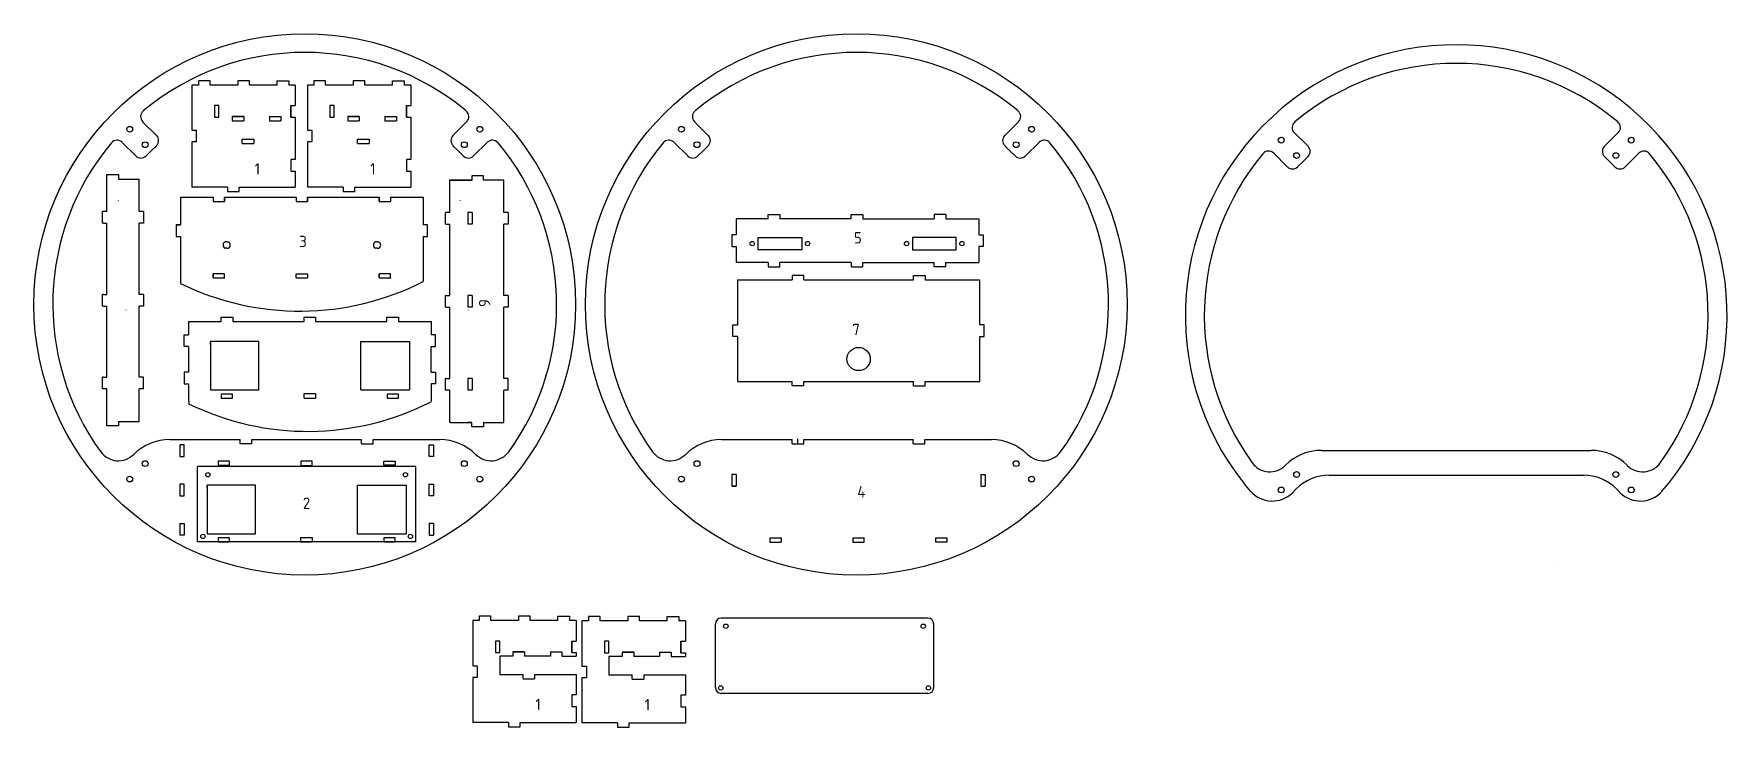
# Model space of a CAD drawing. Header units: millimetres. Extents: x 1 to 1164, y 362 to 838.
import ezdxf

# ---------------------------------------------------------------- set-up
doc = ezdxf.new("R2010")
doc.units = ezdxf.units.MM
doc.layers.add('Predeterminado', color=7, linetype='Continuous')

msp = doc.modelspace()

# ---------------------------------------------------------------- linework, layer by layer
at = {"layer": 'Predeterminado', "color": 7, "linetype": 'Continuous'}
for p, q in [((114.2, 802.9), (109.7, 802.9)), ((109.7, 802.9), (109.7, 771.9)), ((122.2, 805.9), (114.2, 805.9)), ((114.2, 805.9), (114.2, 802.9)), ((122.2, 802.9), (122.2, 805.9)), ((128.2, 802.9), (122.2, 802.9)), ((141.2, 802.9), (122.2, 802.9)), ((149.2, 805.9), (141.2, 805.9)), ((141.2, 805.9), (141.2, 802.9)), ((149.2, 802.9), (149.2, 805.9)), ((168.2, 802.9), (149.2, 802.9)), ((168.2, 802.9), (168.2, 805.9)), ((168.2, 805.9), (176.2, 805.9)), ((176.2, 805.9), (176.2, 802.9)), ((180.7, 802.9), (176.2, 802.9)), ((180.7, 802.9), (180.7, 788.9)), ((193.5, 802.9), (189, 802.9)), ((189, 802.9), (189, 771.9)), ((201.5, 805.9), (193.5, 805.9)), ((193.5, 805.9), (193.5, 802.9)), ((201.5, 802.9), (201.5, 805.9)), ((207.5, 802.9), (201.5, 802.9)), ((220.5, 802.9), (201.5, 802.9)), ((228.5, 805.9), (220.5, 805.9)), ((220.5, 805.9), (220.5, 802.9)), ((228.5, 802.9), (228.5, 805.9)), ((247.5, 802.9), (228.5, 802.9)), ((247.5, 802.9), (247.5, 805.9)), ((247.5, 805.9), (255.5, 805.9)), ((255.5, 805.9), (255.5, 802.9)), ((260, 802.9), (255.5, 802.9)), ((260, 802.9), (260, 788.9)), ((128.2, 788.9), (125.2, 788.9)), ((125.2, 788.9), (125.2, 780.9)), ((125.2, 780.9), (128.2, 780.9)), ((128.2, 780.9), (128.2, 788.9)), ((137.4, 781.4), (145.4, 781.4)), ((145.4, 781.4), (137.4, 781.4)), ((137.4, 781.4), (137.4, 778.4)), ((145.4, 781.4), (145.4, 778.4)), ((163, 781.4), (163, 778.4)), ((163, 781.4), (170.9, 781.4)), ((170.9, 781.4), (170.9, 778.4)), ((177.7, 788.9), (180.7, 788.9)), ((177.7, 780.9), (177.7, 788.9)), ((177.7, 788.9), (177.7, 780.9)), ((177.7, 780.9), (180.7, 780.9)), ((180.7, 780.9), (180.7, 778.4)), ((207.5, 788.9), (204.5, 788.9)), ((204.5, 788.9), (204.5, 780.9)), ((204.5, 780.9), (207.5, 780.9)), ((207.5, 780.9), (207.5, 788.9)), ((216.7, 781.4), (224.7, 781.4)), ((224.7, 781.4), (216.7, 781.4)), ((216.7, 781.4), (216.7, 778.4)), ((224.7, 781.4), (224.7, 778.4)), ((242.3, 781.4), (242.3, 778.4)), ((242.3, 781.4), (250.2, 781.4)), ((250.2, 781.4), (250.2, 778.4)), ((257, 788.9), (260, 788.9)), ((257, 780.9), (257, 788.9)), ((257, 788.9), (257, 780.9)), ((257, 780.9), (260, 780.9)), ((260, 780.9), (260, 778.4)), ((85.3, 768.4), (75.9, 777.8)), ((109.7, 771.9), (112.7, 771.9)), ((112.7, 771.9), (112.7, 763.9)), ((137.4, 778.4), (145.4, 778.4)), ((163, 778.4), (170.9, 778.4)), ((180.7, 778.4), (180.7, 765.9)), ((189, 771.9), (192, 771.9)), ((192, 771.9), (192, 763.9)), ((216.7, 778.4), (224.7, 778.4)), ((242.3, 778.4), (250.2, 778.4)), ((260, 778.4), (260, 765.9)), ((289, 768.4), (298.4, 777.8)), ((464.3, 768.4), (454.9, 777.8)), ((668, 768.4), (677.4, 777.8)), ((876.2, 760.9), (866.8, 770.3)), ((876.2, 760.9), (866.8, 770.3)), ((1079.9, 760.9), (1089.3, 770.3)), ((1079.9, 760.9), (1089.3, 770.3)), ((71.2, 754.3), (61.8, 763.6)), ((81.8, 757.8), (78.3, 754.3)), ((81.8, 757.8), (85.3, 761.3)), ((109.7, 763.9), (109.7, 732.9)), ((112.7, 763.9), (109.7, 763.9)), ((144.2, 762.9), (144.2, 765.9)), ((144.2, 765.9), (152.2, 765.9)), ((144.2, 762.9), (152.2, 762.9)), ((152.2, 765.9), (152.2, 762.9)), ((180.7, 765.9), (180.7, 751.9)), ((189, 763.9), (189, 732.9)), ((192, 763.9), (189, 763.9)), ((223.5, 762.9), (223.5, 765.9)), ((223.5, 765.9), (231.5, 765.9)), ((223.5, 762.9), (231.5, 762.9)), ((231.5, 765.9), (231.5, 762.9)), ((260, 765.9), (260, 751.9)), ((292.6, 757.8), (289, 761.3)), ((292.6, 757.8), (296.1, 754.3)), ((303.2, 754.3), (312.6, 763.6)), ((450.2, 754.3), (440.8, 763.6)), ((460.8, 757.8), (457.2, 754.3)), ((460.8, 757.8), (464.3, 761.3)), ((671.5, 757.8), (668, 761.3)), ((671.5, 757.8), (675.1, 754.3)), ((682.2, 754.3), (691.5, 763.6)), ((862, 746.7), (852.7, 756.1)), ((862, 746.7), (852.7, 756.1)), ((1094, 746.7), (1103.4, 756.1)), ((1094, 746.7), (1103.4, 756.1)), ((180.7, 751.9), (177.7, 751.9)), ((177.7, 751.9), (177.7, 743.9)), ((260, 751.9), (257, 751.9)), ((257, 751.9), (257, 743.9)), ((872.7, 750.3), (869.1, 746.7)), ((872.7, 750.3), (869.1, 746.7)), ((872.7, 750.3), (876.2, 753.8)), ((872.7, 750.3), (876.2, 753.8)), ((1083.4, 750.3), (1079.9, 753.8)), ((1083.4, 750.3), (1079.9, 753.8)), ((1083.4, 750.3), (1087, 746.7)), ((1083.4, 750.3), (1087, 746.7)), ((51.4, 738.4), (51.4, 741.4)), ((51.4, 741.4), (59.4, 741.4)), ((51.4, 716.1), (51.4, 738.4)), ((59.4, 741.4), (59.4, 738.4)), ((59.4, 738.4), (73.4, 738.4)), ((73.4, 716.1), (73.4, 738.4)), ((134.2, 732.9), (109.7, 732.9)), ((134.2, 732.9), (134.2, 729.9)), ((142.2, 732.9), (180.7, 732.9)), ((142.2, 729.9), (142.2, 732.9)), ((177.7, 743.9), (180.7, 743.9)), ((180.7, 743.9), (180.7, 732.9)), ((213.5, 732.9), (189, 732.9)), ((213.5, 732.9), (213.5, 729.9)), ((221.5, 732.9), (260, 732.9)), ((221.5, 729.9), (221.5, 732.9)), ((257, 743.9), (260, 743.9)), ((260, 743.9), (260, 732.9)), ((287.3, 737.7), (286.9, 737.7)), ((286.9, 715.3), (286.9, 737.7)), ((301.9, 737.7), (287.3, 737.7)), ((287.3, 737.7), (299.3, 737.7)), ((299.3, 737.7), (302.3, 737.7)), ((309.9, 740.7), (301.9, 740.7)), ((301.9, 740.7), (301.9, 737.7)), ((309.9, 737.7), (309.9, 740.7)), ((323.9, 737.7), (309.9, 737.7)), ((323.9, 715.3), (323.9, 737.7)), ((59.2, 723.6), (59.1, 723.5)), ((101.9, 726), (124.4, 726)), ((101.9, 726), (101.9, 707)), ((124.4, 726), (124.4, 723)), ((124.4, 725.8), (124.4, 723.1)), ((124.4, 723), (132.2, 723)), ((132.2, 726), (132.2, 723)), ((132.2, 726), (181.3, 726)), ((132.2, 723.1), (132.2, 725.8)), ((134.2, 729.9), (142.2, 729.9)), ((181.3, 726), (181.3, 723)), ((181.3, 725.8), (181.3, 723)), ((181.3, 723), (189.1, 723)), ((181.3, 723), (189.1, 723)), ((189.1, 726), (238.3, 726)), ((189.1, 726), (189.1, 723)), ((189.1, 723), (189.1, 725.8)), ((213.5, 729.9), (221.5, 729.9)), ((238.3, 726), (238.3, 723)), ((238.3, 723.1), (238.3, 725.8)), ((238.3, 723), (246.1, 723)), ((246.1, 726), (246.1, 723)), ((246.1, 726), (268.5, 726)), ((246.1, 725.8), (246.1, 723.1)), ((268.5, 726), (268.5, 707)), ((293.9, 723.6), (294, 723.5)), ((48.9, 716.1), (48.4, 716.1)), ((48.4, 708.1), (48.4, 716.1)), ((51.4, 716.1), (48.9, 716.1)), ((76.4, 716.1), (73.4, 716.1)), ((76.4, 716.1), (76.4, 708.1)), ((284.3, 715.3), (283.9, 715.3)), ((283.9, 707.3), (283.9, 715.3)), ((286.9, 715.3), (284.3, 715.3)), ((302.3, 715.3), (299.3, 715.3)), ((299.3, 715.3), (299.3, 707.3)), ((302.3, 715.3), (302.3, 707.3)), ((326.9, 715.3), (323.9, 715.3)), ((326.9, 715.3), (326.9, 707.3)), ((505.5, 711), (483.5, 711)), ((483.5, 711), (483.5, 700)), ((505.5, 711), (505.5, 714)), ((505.5, 714), (513.5, 714)), ((513.5, 714), (513.5, 711)), ((562.5, 711), (513.5, 711)), ((562.5, 711), (562.5, 714)), ((562.5, 714), (570.5, 714)), ((570.5, 714), (570.5, 711)), ((570.5, 711), (619.5, 711)), ((627.5, 714), (619.5, 714)), ((619.5, 714), (619.5, 711)), ((627.5, 714), (627.5, 711)), ((627.5, 711), (650.1, 711)), ((650.1, 711), (650.1, 700)), ((48.9, 708.1), (48.4, 708.1)), ((48.9, 708.1), (51.4, 708.1)), ((51.4, 659.1), (51.4, 708.1)), ((76.4, 708.1), (73.4, 708.1)), ((73.4, 659.1), (73.4, 708.1)), ((98.9, 707), (101.9, 707)), ((101.9, 707), (98.9, 707)), ((98.9, 707), (98.9, 699)), ((98.9, 699), (101.9, 699)), ((101.9, 699), (101.9, 670.5)), ((271.5, 707), (268.5, 707)), ((268.5, 699), (268.5, 670.5)), ((268.5, 699), (271.5, 699)), ((271.5, 699), (271.5, 707)), ((284.3, 707.3), (283.9, 707.3)), ((284.3, 707.3), (286.9, 707.3)), ((286.9, 658.4), (286.9, 707.3)), ((302.3, 707.3), (299.3, 707.3)), ((326.9, 707.3), (323.9, 707.3)), ((323.9, 658.4), (323.9, 707.3)), ((483.5, 700), (480.5, 700)), ((480.5, 700), (480.5, 692)), ((498.5, 689.7), (498.5, 698.2)), ((498.5, 698.2), (528.5, 698.2)), ((528.5, 698.2), (528.5, 689.7)), ((634.5, 698.2), (604.5, 698.2)), ((604.5, 698.2), (604.5, 689.7)), ((634.5, 689.7), (634.5, 698.2)), ((650.1, 700), (653.1, 700)), ((653.1, 700), (653.1, 692)), ((133.6, 695.2), (132.4, 695.2)), ((133.6, 690.8), (132.4, 690.8)), ((133.6, 695.2), (134.7, 695.2)), ((133.6, 690.8), (134.7, 690.8)), ((236.9, 695.2), (235.7, 695.2)), ((236.9, 690.8), (235.7, 690.8)), ((236.9, 695.2), (238.1, 695.2)), ((236.9, 690.8), (238.1, 690.8)), ((480.5, 692), (483.5, 692)), ((483.5, 692), (483.5, 681)), ((528.5, 689.7), (498.5, 689.7)), ((604.5, 689.7), (634.5, 689.7)), ((650.1, 692), (650.1, 681)), ((653.1, 692), (650.1, 692)), ((505.5, 681), (483.5, 681)), ((505.5, 681), (505.5, 678)), ((505.5, 678), (513.5, 678)), ((562.5, 681), (513.5, 681)), ((513.5, 678), (513.5, 681)), ((562.5, 681), (562.5, 678)), ((562.5, 678), (570.5, 678)), ((570.5, 678), (570.5, 681)), ((570.5, 681), (619.5, 681)), ((619.5, 678), (619.5, 681)), ((627.5, 678), (619.5, 678)), ((627.5, 681), (650.1, 681)), ((627.5, 678), (627.5, 681)), ((101.9, 670.5), (101.9, 666.6)), ((124.4, 670.5), (124.4, 673.3)), ((132.2, 673.2), (124.4, 673.2)), ((124.4, 673.2), (124.4, 670.5)), ((124.4, 670.5), (132.2, 670.5)), ((132.2, 670.5), (132.2, 673.2)), ((132.2, 670.5), (132.3, 670.5)), ((132.3, 670.3), (132.3, 670.5)), ((181.3, 670.5), (181.3, 673.3)), ((181.3, 673.3), (189.1, 673.3)), ((181.3, 670.5), (181.3, 673.3)), ((181.3, 670.5), (189.1, 670.5)), ((189.1, 673.3), (189.1, 670.5)), ((189.1, 673.3), (189.1, 670.5)), ((238.3, 670.5), (238.3, 673.3)), ((246.1, 673.2), (238.3, 673.2)), ((238.3, 673.2), (238.3, 670.5)), ((238.3, 670.5), (246.1, 670.5)), ((246.1, 670.5), (246.1, 673.2)), ((246.1, 670.5), (246.3, 670.5)), ((246.3, 670.3), (246.3, 670.5)), ((268.5, 670.5), (268.5, 668)), ((484.3, 669.2), (484.3, 638.2)), ((484.3, 669.2), (522, 669.2)), ((530, 672.2), (522, 672.2)), ((522, 672.2), (522, 669.2)), ((530, 669.2), (530, 672.2)), ((530, 669.2), (605.3, 669.2)), ((605.3, 669.2), (605.3, 672.2)), ((605.3, 672.2), (613.3, 672.2)), ((613.3, 672.2), (613.3, 669.2)), ((613.3, 669.2), (650.9, 669.2)), ((650.9, 638.2), (650.9, 669.2)), ((48.9, 659.1), (48.4, 659.1)), ((48.4, 651.1), (48.4, 659.1)), ((48.9, 659.1), (51.4, 659.1)), ((76.4, 659.1), (73.4, 659.1)), ((76.4, 659.1), (76.4, 651.1)), ((252.2, 660.9), (252.2, 660.9)), ((284.3, 658.4), (283.9, 658.4)), ((283.9, 650.4), (283.9, 658.4)), ((284.3, 658.4), (286.9, 658.4)), ((302.3, 658.4), (299.3, 658.4)), ((299.3, 658.4), (299.3, 650.4)), ((302.3, 658.4), (302.3, 650.4)), ((326.9, 658.4), (323.9, 658.4)), ((326.9, 658.4), (326.9, 650.4)), ((48.9, 651.1), (48.4, 651.1)), ((48.9, 651.1), (51.4, 651.1)), ((51.4, 602.2), (51.4, 651.1)), ((64.5, 648.4), (64.4, 648.3)), ((73.4, 602.2), (73.4, 651.1)), ((76.4, 651.1), (73.4, 651.1)), ((107.4, 640.4), (129.8, 640.4)), ((107.4, 640.4), (107.4, 631.3)), ((129.8, 640.4), (129.8, 643.4)), ((129.8, 643.4), (137.8, 643.4)), ((137.8, 643.4), (137.8, 640.4)), ((137.8, 640.4), (186.7, 640.4)), ((186.7, 640.4), (186.7, 643.4)), ((186.7, 643.4), (194.7, 643.4)), ((194.7, 643.4), (194.7, 640.4)), ((194.7, 640.4), (243.7, 640.4)), ((243.7, 640.4), (243.7, 643.4)), ((243.7, 643.4), (251.7, 643.4)), ((251.7, 643.4), (251.7, 640.4)), ((251.7, 640.4), (274, 640.4)), ((274, 640.4), (274, 631.3)), ((284.3, 650.4), (283.9, 650.4)), ((284.3, 650.4), (286.9, 650.4)), ((286.9, 601.4), (286.9, 650.4)), ((299.2, 648.4), (299.3, 648.3)), ((302.3, 650.4), (299.3, 650.4)), ((323.9, 601.4), (323.9, 650.4)), ((326.9, 650.4), (323.9, 650.4)), ((104.4, 623.3), (104.4, 631.3)), ((104.4, 631.3), (107.4, 631.3)), ((277, 631.3), (274, 631.3)), ((277, 623.3), (277, 631.3)), ((481.3, 630.2), (481.3, 638.2)), ((481.3, 638.2), (484.3, 638.2)), ((484.3, 630.2), (481.3, 630.2)), ((484.3, 630.2), (484.3, 599.2)), ((653.9, 638.2), (650.9, 638.2)), ((650.9, 630.2), (653.9, 630.2)), ((650.9, 599.2), (650.9, 630.2)), ((653.9, 630.2), (653.9, 638.2)), ((107.4, 623.3), (104.4, 623.3)), ((107.4, 623.3), (107.4, 605.6)), ((122.4, 626.8), (122.4, 593.5)), ((155.7, 626.8), (122.4, 626.8)), ((134.8, 626.8), (122.4, 626.8)), ((122.4, 624.7), (122.4, 626.8)), ((155.7, 593.5), (155.7, 626.8)), ((225.7, 593.5), (225.7, 626.8)), ((225.7, 626.8), (259.1, 626.8)), ((259.1, 626.8), (259.1, 593.5)), ((274, 605.6), (274, 623.3)), ((274, 623.3), (277, 623.3)), ((107.4, 605.6), (104.4, 605.6)), ((104.4, 605.6), (104.4, 597.6)), ((274.1, 605.6), (277.1, 605.6)), ((277.1, 605.6), (277.1, 597.6)), ((48.9, 602.2), (48.4, 602.2)), ((48.4, 594.2), (48.4, 602.2)), ((48.9, 594.2), (48.4, 594.2)), ((48.9, 602.2), (51.4, 602.2)), ((51.4, 594.2), (48.9, 594.2)), ((51.4, 571.8), (51.4, 594.2)), ((76.4, 602.2), (73.4, 602.2)), ((76.4, 594.2), (73.4, 594.2)), ((73.4, 571.8), (73.4, 594.2)), ((76.4, 594.2), (76.4, 602.2)), ((104.4, 597.6), (107.4, 597.6)), ((107.4, 597.6), (107.4, 587.9)), ((122.4, 593.5), (155.7, 593.5)), ((225.7, 593.5), (259.1, 593.5)), ((274.1, 597.6), (274, 587.9)), ((277.1, 597.6), (274.1, 597.6)), ((284.3, 601.4), (283.9, 601.4)), ((283.9, 593.4), (283.9, 601.4)), ((284.3, 593.4), (283.9, 593.4)), ((284.3, 601.4), (286.9, 601.4)), ((286.9, 593.4), (284.3, 593.4)), ((286.9, 571.1), (286.9, 593.4)), ((299.3, 601.4), (299.3, 593.4)), ((302.3, 601.4), (299.3, 601.4)), ((302.3, 593.4), (299.3, 593.4)), ((302.3, 601.4), (302.3, 593.4)), ((326.9, 601.4), (323.9, 601.4)), ((326.9, 593.4), (323.9, 593.4)), ((323.9, 571.1), (323.9, 593.4)), ((326.9, 593.4), (326.9, 601.4)), ((484.3, 599.2), (522, 599.2)), ((522, 596.2), (522, 599.2)), ((530, 596.2), (522, 596.2)), ((530, 599.2), (605.3, 599.2)), ((530, 596.2), (530, 599.2)), ((605.3, 596.2), (605.3, 599.2)), ((605.3, 596.2), (613.3, 596.2)), ((613.3, 596.2), (613.3, 599.2)), ((613.3, 599.2), (650.9, 599.2)), ((107.4, 587.9), (107.5, 584)), ((137.7, 590.6), (129.9, 590.6)), ((129.9, 590.6), (129.9, 587.9)), ((137.7, 590.6), (129.9, 590.6)), ((129.9, 590.6), (129.9, 587.9)), ((129.9, 587.9), (137.7, 587.9)), ((137.7, 587.9), (137.7, 590.6)), ((137.7, 587.9), (137.7, 590.6)), ((186.8, 587.9), (186.8, 590.9)), ((186.8, 590.9), (194.6, 590.9)), ((186.8, 587.9), (186.8, 590.9)), ((186.8, 590.9), (194.6, 590.9)), ((186.8, 587.9), (194.6, 587.9)), ((194.6, 590.9), (194.6, 587.9)), ((194.6, 590.9), (194.6, 587.9)), ((251.6, 590.6), (243.8, 590.6)), ((243.8, 590.6), (243.8, 587.9)), ((251.6, 590.6), (243.8, 590.6)), ((243.8, 590.6), (243.8, 587.9)), ((243.8, 587.9), (251.6, 587.9)), ((251.6, 587.9), (251.6, 590.6)), ((251.6, 587.9), (251.6, 590.6)), ((274, 587.9), (274, 585.4)), ((51.4, 568.8), (51.4, 571.8)), ((59.4, 571.8), (73.4, 571.8)), ((59.4, 571.8), (59.4, 568.8)), ((257.7, 578.3), (257.7, 578.3)), ((287.3, 571.1), (286.9, 571.1)), ((287.3, 571.1), (301.9, 571.1)), ((301.9, 571.1), (299.3, 571.1)), ((301.9, 568.1), (301.9, 571.1)), ((309.9, 571.1), (309.9, 568.1)), ((309.9, 571.1), (323.9, 571.1)), ((59.4, 568.8), (51.4, 568.8)), ((94.5, 559.4), (97.9, 559.4)), ((97.2, 559.4), (142.9, 559.4)), ((105.2, 559.4), (142.9, 559.4)), ((142.9, 556.4), (142.9, 559.4)), ((150.9, 559.4), (226.2, 559.4)), ((150.9, 559.4), (226.2, 559.4)), ((150.9, 556.4), (150.9, 559.4)), ((226.2, 556.4), (226.2, 559.4)), ((234.2, 556.4), (234.2, 559.4)), ((234.2, 559.4), (271.8, 559.4)), ((234.2, 559.4), (279.9, 559.4)), ((309.9, 568.1), (301.9, 568.1)), ((473.5, 559.4), (476.9, 559.4)), ((476.2, 559.4), (521.9, 559.4)), ((484.2, 559.4), (521.9, 559.4)), ((521.9, 556.4), (521.9, 559.4)), ((525.5, 559.9), (525.5, 556.9)), ((529.9, 559.4), (605.1, 559.4)), ((529.9, 559.4), (605.1, 559.4)), ((529.9, 556.4), (529.9, 559.4)), ((605.1, 556.4), (605.1, 559.4)), ((613.1, 556.4), (613.1, 559.4)), ((613.1, 559.4), (650.8, 559.4)), ((650.8, 559.4), (658.8, 559.4)), ((69.8, 549.2), (69.7, 549.1)), ((104.5, 555.7), (101.5, 555.7)), ((101.5, 555.7), (101.5, 547.7)), ((101.5, 547.7), (104.5, 547.7)), ((104.5, 547.7), (104.5, 555.7)), ((150.9, 556.4), (142.9, 556.4)), ((226.2, 556.4), (234.2, 556.4)), ((272.6, 547.7), (272.6, 555.7)), ((272.6, 555.7), (275.6, 555.7)), ((275.6, 547.7), (272.6, 547.7)), ((275.6, 555.7), (275.6, 547.7)), ((304.5, 549.2), (304.6, 549.1)), ((448.8, 549.2), (448.7, 549.1)), ((521.9, 556.4), (529.9, 556.4)), ((605.1, 556.4), (613.1, 556.4)), ((683.5, 549.2), (683.6, 549.1)), ((885.4, 551.9), (1070.7, 551.9)), ((263.5, 540.8), (113.5, 540.8)), ((113.5, 489.1), (113.5, 540.8)), ((135.5, 544.4), (127.7, 544.4)), ((127.7, 544.4), (127.7, 541.7)), ((127.7, 541.7), (135.5, 541.7)), ((135.5, 541.7), (135.5, 544.4)), ((192.4, 544.4), (184.6, 544.4)), ((184.6, 544.4), (184.6, 541.6)), ((184.6, 541.6), (192.4, 541.6)), ((192.4, 541.6), (192.4, 544.4)), ((241.6, 544.4), (249.4, 544.4)), ((241.6, 541.7), (241.6, 544.4)), ((249.4, 541.7), (241.6, 541.7)), ((249.4, 544.4), (249.4, 541.7)), ((263.5, 489.1), (263.5, 540.8)), ((483.5, 535.4), (480.5, 535.4)), ((480.5, 535.4), (480.5, 527.3)), ((480.5, 535.4), (480.5, 527.4)), ((483.5, 535.4), (480.5, 535.4)), ((483.5, 535.4), (483.5, 527.4)), ((651.5, 535.4), (654.5, 535.4)), ((651.5, 535.4), (651.5, 527.4)), ((654.5, 535.4), (654.5, 527.3)), ((860.7, 541.7), (860.6, 541.6)), ((104.5, 528.7), (101.5, 528.7)), ((101.5, 528.7), (101.5, 520.7)), ((104.5, 520.7), (104.5, 528.7)), ((120.2, 528), (120.2, 494.6)), ((153.5, 528), (120.2, 528)), ((132.6, 528), (120.2, 528)), ((120.2, 525.9), (120.2, 528)), ((153.5, 494.6), (153.5, 528)), ((223.5, 494.6), (223.5, 528)), ((223.5, 528), (256.9, 528)), ((256.9, 528), (256.9, 494.6)), ((272.6, 520.7), (272.6, 528.7)), ((272.6, 528.7), (275.6, 528.7)), ((275.6, 528.7), (275.6, 520.7)), ((483.5, 527.4), (480.5, 527.4)), ((480.5, 527.4), (483.5, 527.4)), ((651.5, 527.4), (654.5, 527.4)), ((836.7, 523.9), (832.1, 529.4)), ((867.9, 525.3), (865.5, 522.8)), ((890.8, 534.8), (1065.3, 534.8)), ((1088.2, 525.3), (1090.6, 522.8)), ((1119.3, 523.9), (1124, 529.4)), ((101.5, 520.7), (104.5, 520.7)), ((275.6, 520.7), (272.6, 520.7)), ((101.5, 501.7), (104.5, 501.7)), ((101.5, 501.7), (101.5, 493.7)), ((104.5, 501.7), (104.5, 493.7)), ((275.6, 501.7), (272.6, 501.7)), ((272.6, 501.7), (272.6, 493.7)), ((275.6, 501.7), (275.6, 493.7)), ((104.5, 493.7), (101.5, 493.7)), ((263.5, 489.1), (113.5, 489.1)), ((120.2, 494.6), (153.5, 494.6)), ((135.5, 491.8), (127.7, 491.8)), ((127.7, 491.8), (127.7, 489.1)), ((127.7, 489.1), (135.5, 489.1)), ((135.5, 489.1), (135.5, 491.8)), ((184.6, 489.1), (184.6, 492.1)), ((184.6, 492.1), (192.4, 492.1)), ((184.6, 489.1), (192.4, 489.1)), ((192.4, 492.1), (192.4, 489.1)), ((223.5, 494.6), (256.9, 494.6)), ((249.4, 491.8), (241.6, 491.8)), ((241.6, 491.8), (241.6, 489.1)), ((241.6, 489.1), (249.4, 489.1)), ((249.4, 489.1), (249.4, 491.8)), ((272.6, 493.7), (275.6, 493.7)), ((506.5, 491.9), (506.5, 488.9)), ((506.5, 491.9), (514.5, 491.9)), ((506.5, 488.9), (514.5, 488.9)), ((514.3, 491.9), (514.3, 489.1)), ((563.5, 491.9), (563.5, 488.9)), ((563.5, 491.9), (571.5, 491.9)), ((563.5, 488.9), (571.5, 488.9)), ((571.5, 488.9), (571.5, 491.9)), ((620.5, 488.9), (620.5, 491.9)), ((620.5, 491.9), (628.5, 491.9)), ((628.5, 488.9), (620.5, 488.9)), ((628.2, 491.9), (628.2, 489.1)), ((255.5, 479.4), (255.5, 479.4)), ((634.5, 479.4), (634.5, 479.4)), ((1046.4, 471.9), (1046.4, 471.9)), ((307.1, 434.9), (302.6, 434.9)), ((302.6, 434.9), (302.6, 403.9)), ((315.1, 437.9), (307.1, 437.9)), ((307.1, 437.9), (307.1, 434.9)), ((315.1, 434.9), (315.1, 437.9)), ((321.1, 434.9), (315.1, 434.9)), ((334.1, 434.9), (315.1, 434.9)), ((342.1, 437.9), (334.1, 437.9)), ((334.1, 437.9), (334.1, 434.9)), ((342.1, 434.9), (342.1, 437.9)), ((361.1, 434.9), (342.1, 434.9)), ((361.1, 434.9), (361.1, 437.9)), ((361.1, 437.9), (369.1, 437.9)), ((369.1, 437.9), (369.1, 434.9)), ((373.6, 434.9), (369.1, 434.9)), ((373.6, 434.9), (373.6, 420.9)), ((382.1, 434.7), (377.6, 434.7)), ((377.6, 434.7), (377.6, 403.7)), ((390.1, 437.7), (382.1, 437.7)), ((382.1, 437.7), (382.1, 434.7)), ((390.1, 434.7), (390.1, 437.7)), ((396.1, 434.7), (390.1, 434.7)), ((409.1, 434.7), (390.1, 434.7)), ((417.1, 437.7), (409.1, 437.7)), ((409.1, 437.7), (409.1, 434.7)), ((417.1, 434.7), (417.1, 437.7)), ((436.1, 434.7), (417.1, 434.7)), ((436.1, 434.7), (436.1, 437.7)), ((436.1, 437.7), (444.1, 437.7)), ((444.1, 437.7), (444.1, 434.7)), ((448.6, 434.7), (444.1, 434.7)), ((448.6, 434.7), (448.6, 420.7)), ((469.2, 388.9), (469.2, 432.6)), ((615.2, 436.6), (473.2, 436.6)), ((619.2, 388.9), (619.2, 432.6)), ((321.1, 420.9), (318.1, 420.9)), ((318.1, 420.9), (318.1, 412.9)), ((321.1, 412.9), (321.1, 420.9)), ((370.6, 420.9), (373.6, 420.9)), ((370.6, 412.9), (370.6, 420.9)), ((370.6, 420.9), (370.6, 412.9)), ((396.1, 420.7), (393.1, 420.7)), ((393.1, 420.7), (393.1, 412.7)), ((396.1, 412.7), (396.1, 420.7)), ((445.6, 420.7), (448.6, 420.7)), ((445.6, 412.7), (445.6, 420.7)), ((445.6, 420.7), (445.6, 412.7)), ((318.1, 412.9), (321.1, 412.9)), ((321.1, 410.4), (321.1, 397.9)), ((330.2, 410.4), (321.1, 410.4)), ((330.2, 413.4), (338.2, 413.4)), ((338.2, 413.4), (330.2, 413.4)), ((330.2, 413.4), (330.2, 410.4)), ((338.2, 413.4), (338.2, 410.4)), ((355.9, 410.4), (338.2, 410.4)), ((355.9, 413.4), (355.9, 410.4)), ((355.9, 413.4), (363.7, 413.4)), ((363.7, 413.4), (363.7, 410.4)), ((363.7, 410.4), (373.6, 410.4)), ((370.6, 412.9), (373.6, 412.9)), ((373.6, 412.9), (373.6, 410.4)), ((393.1, 412.7), (396.1, 412.7)), ((396.1, 410.2), (396.1, 397.7)), ((405.3, 410.2), (396.1, 410.2)), ((405.3, 413.2), (413.3, 413.2)), ((413.3, 413.2), (405.3, 413.2)), ((405.3, 413.2), (405.3, 410.2)), ((413.3, 413.2), (413.3, 410.2)), ((430.9, 410.2), (413.3, 410.2)), ((430.9, 413.2), (430.9, 410.2)), ((430.9, 413.2), (438.8, 413.2)), ((438.8, 413.2), (438.8, 410.2)), ((438.8, 410.2), (448.6, 410.2)), ((445.6, 412.7), (448.6, 412.7)), ((448.6, 412.7), (448.6, 410.2)), ((302.6, 403.9), (305.6, 403.9)), ((302.6, 395.9), (302.6, 364.9)), ((305.6, 395.9), (302.6, 395.9)), ((305.6, 403.9), (305.6, 395.9)), ((321.1, 397.9), (337.1, 397.9)), ((337.1, 394.9), (337.1, 397.9)), ((345.1, 397.9), (345.1, 394.9)), ((345.1, 397.9), (373.6, 397.9)), ((373.6, 397.9), (373.6, 383.9)), ((377.6, 403.7), (380.6, 403.7)), ((377.6, 395.7), (377.6, 364.7)), ((380.6, 395.7), (377.6, 395.7)), ((380.6, 403.7), (380.6, 395.7)), ((396.1, 397.7), (412.1, 397.7)), ((412.1, 394.7), (412.1, 397.7)), ((420.1, 397.7), (420.1, 394.7)), ((420.1, 397.7), (448.6, 397.7)), ((448.6, 397.7), (448.6, 383.7)), ((337.1, 394.9), (345.1, 394.9)), ((373.6, 383.9), (370.6, 383.9)), ((370.6, 383.9), (370.6, 375.9)), ((412.1, 394.7), (420.1, 394.7)), ((615.2, 384.9), (473.2, 384.9)), ((370.6, 375.9), (373.6, 375.9)), ((373.6, 375.9), (373.6, 364.9)), ((448.6, 383.7), (445.6, 383.7)), ((445.6, 383.7), (445.6, 375.7)), ((445.6, 375.7), (448.6, 375.7)), ((448.6, 375.7), (448.6, 364.7)), ((327.1, 364.9), (302.6, 364.9)), ((327.1, 364.9), (327.1, 361.9)), ((327.1, 361.9), (335.1, 361.9)), ((335.1, 364.9), (373.6, 364.9)), ((335.1, 361.9), (335.1, 364.9)), ((402.1, 364.7), (377.6, 364.7)), ((402.1, 364.7), (402.1, 361.7)), ((402.1, 361.7), (410.1, 361.7)), ((410.1, 364.7), (448.6, 364.7)), ((410.1, 361.7), (410.1, 364.7))]:
    msp.add_line(p, q, dxfattribs=at)
for centre, radius in [((187.2, 652.2), 186), ((566, 652.2), 186), ((67, 772.6), 2), ((307.4, 772.6), 2), ((445.9, 772.6), 2), ((686.4, 772.6), 2), ((77.6, 762), 2), ((296.8, 762), 2), ((456.6, 762), 2), ((675.8, 762), 2), ((857.8, 765.1), 2), ((857.8, 765.1), 2), ((868.4, 754.5), 2), ((868.4, 754.5), 2), ((1087.6, 754.5), 2), ((1087.6, 754.5), 2), ((1098.2, 765.1), 2), ((1098.2, 765.1), 2), ((494.5, 694), 1.5), ((532.5, 694), 1.5), ((600.5, 694), 1.5), ((638.5, 694), 1.5), ((567.6, 614.7), 8), ((77.6, 542.8), 2), ((120.7, 535.2), 1.5), ((256.3, 535.2), 1.5), ((296.8, 542.8), 2), ((456.6, 542.8), 2), ((675.8, 542.8), 2), ((868.4, 535.3), 2), ((868.4, 535.3), 2), ((1087.6, 535.3), 2), ((67, 532.2), 2), ((307.4, 532.2), 2), ((445.9, 532.2), 2), ((686.4, 532.2), 2), ((857.8, 524.7), 2), ((857.8, 524.7), 2), ((1098.2, 524.7), 2), ((117.3, 492.8), 1.5), ((259.8, 492.8), 1.5), ((476.4, 431.1), 1.5), ((612, 431.1), 1.5), ((472.9, 388.7), 1.5), ((615.5, 388.7), 1.5)]:
    msp.add_circle(centre, radius, dxfattribs=at)
for centre, radius, start, end in [((978, 644.7), 186, 321.7053, 218.2947), ((187.2, 652.4), 173, 50.1225, 129.8775), ((566.2, 652.4), 173, 50.1225, 129.8775), ((978, 644.9), 173, 50.1225, 129.8775), ((978, 644.9), 173, 50.1225, 129.8775), ((79.5, 781.3), 5, 129.8775, 225), ((294.9, 781.3), 5, 315, 50.1225), ((458.4, 781.3), 5, 129.8775, 225), ((673.9, 781.3), 5, 315, 50.1225), ((81.8, 764.9), 5, 315, 45), ((292.6, 764.9), 5, 135, 225), ((460.8, 764.9), 5, 315, 45), ((671.5, 764.9), 5, 135, 225), ((870.3, 773.8), 5, 129.8775, 225), ((870.3, 773.8), 5, 129.8775, 225), ((1085.8, 773.8), 5, 315, 50.1225), ((1085.8, 773.8), 5, 315, 50.1225), ((187.2, 652.4), 173, 140.1225, 215.9246), ((58.3, 760.1), 5, 45, 140.1225), ((316.1, 760.1), 5, 39.8775, 135), ((187.2, 652.4), 173, 324.0754, 39.8775), ((566.2, 652.4), 173, 140.1225, 215.9246), ((437.2, 760.1), 5, 45, 140.1225), ((695.1, 760.1), 5, 39.8775, 135), ((566.2, 652.4), 173, 324.0754, 39.8775), ((849.1, 752.6), 5, 45, 140.1225), ((849.1, 752.6), 5, 45, 140.1225), ((872.7, 757.4), 5, 315, 45), ((872.7, 757.4), 5, 315, 45), ((1083.4, 757.4), 5, 135, 225), ((1083.4, 757.4), 5, 135, 225), ((1107, 752.6), 5, 39.8775, 135), ((1107, 752.6), 5, 39.8775, 135), ((74.7, 757.8), 5, 225, 315), ((299.6, 757.8), 5, 225, 315), ((453.7, 757.8), 5, 225, 315), ((678.6, 757.8), 5, 225, 315), ((978, 644.9), 173, 140.1225, 215.9246), ((865.6, 750.3), 5, 225, 315), ((865.6, 750.3), 5, 225, 315), ((1090.5, 750.3), 5, 225, 315), ((1090.5, 750.3), 5, 225, 315), ((978, 644.9), 173, 324.0754, 39.8775), ((133.6, 693), 2.5, 118.3576, 241.6424), ((133.6, 693), 2.5, 298.3576, 61.6424), ((236.9, 693), 2.5, 118.3576, 241.6424), ((236.9, 693), 2.5, 298.3576, 61.6424), ((183.9, 833.6), 186, 243.8597, 297.0663), ((189.4, 751), 186, 243.8684, 297.0616), ((94.5, 524.5), 34.9, 90, 135), ((279.9, 524.5), 34.9, 45, 90), ((473.5, 524.5), 34.9, 90, 135), ((658.8, 524.5), 34.9, 45, 90), ((59.2, 559.7), 14.9, 215.9246, 315), ((315.2, 559.7), 14.9, 225, 324.0754), ((438.2, 559.7), 14.9, 215.9246, 315), ((694.2, 559.7), 14.9, 225, 324.0754), ((885.4, 517), 34.9, 90, 135), ((1070.7, 517), 34.9, 45, 90), ((850, 552.1), 14.9, 215.9246, 315), ((1106, 552.1), 14.9, 225, 324.0754), ((851.6, 536.7), 19.6, 220.5626, 315), ((890.8, 502.4), 32.4, 90, 135), ((1065.3, 502.4), 32.4, 45, 90), ((1104.5, 536.7), 19.6, 225, 319.4374), ((473.2, 432.6), 4, 90, 180), ((615.2, 432.6), 4, 0, 90), ((473.2, 388.9), 4, 180, 270), ((615.2, 388.9), 4, 270, 0)]:
    msp.add_arc(centre, radius, start, end, dxfattribs=at)

# ---------------------------------------------------------------- texts
at = {"layer": 'Predeterminado', "char_height": 7.8, "attachment_point": 1}
for s, insert, width in [('{\\fSolid Edge ISO|b0||i0||c0|p34;\\C7;\\H7.8;\\W1.;1}', (152.8, 749.3), 3.51), ('{\\fSolid Edge ISO|b0||i0||c0|p34;\\C7;\\H7.8;\\W1.;1}', (232.1, 749.3), 3.51), ('{\\fSolid Edge ISO|b0||i0||c0|p34;\\C7;\\H7.8;\\W1.;3}', (183.4, 699.4), 4.485), ('{\\fSolid Edge ISO|b0||i0||c0|p34;\\C7;\\H7.8;\\W1.;5}', (564.4, 701.9), 4.875), ('{\\fSolid Edge ISO|b0||i0||c0|p34;\\C7;\\H7.8;\\W1.;7}', (563.2, 638.9), 5.46), ('{\\fSolid Edge ISO|b0||i0||c0|p34;\\C7;\\H7.8;\\W1.;4}', (566.7, 527.4), 5.07), ('{\\fSolid Edge ISO|b0||i0||c0|p34;\\C7;\\H7.8;\\W1.;2}', (185.9, 519.5), 5.265), ('{\\fSolid Edge ISO|b0||i0||c0|p34;\\C7;\\H7.8;\\W1.;1}', (345.6, 381.3), 3.51), ('{\\fSolid Edge ISO|b0||i0||c0|p34;\\C7;\\H7.8;\\W1.;1}', (420.7, 381.1), 3.51)]:
    msp.add_mtext(s, dxfattribs=dict(at, insert=insert, width=width))
at = {"layer": 'Predeterminado', "insert": (314.6, 655.8), "char_height": 7.8, "width": 5.265, "attachment_point": 1, "rotation": 270}
msp.add_mtext('{\\fSolid Edge ISO|b0||i0||c0|p34;\\C7;\\H7.8;\\W1.;6}', dxfattribs=at)

doc.saveas('drawing.dxf')
